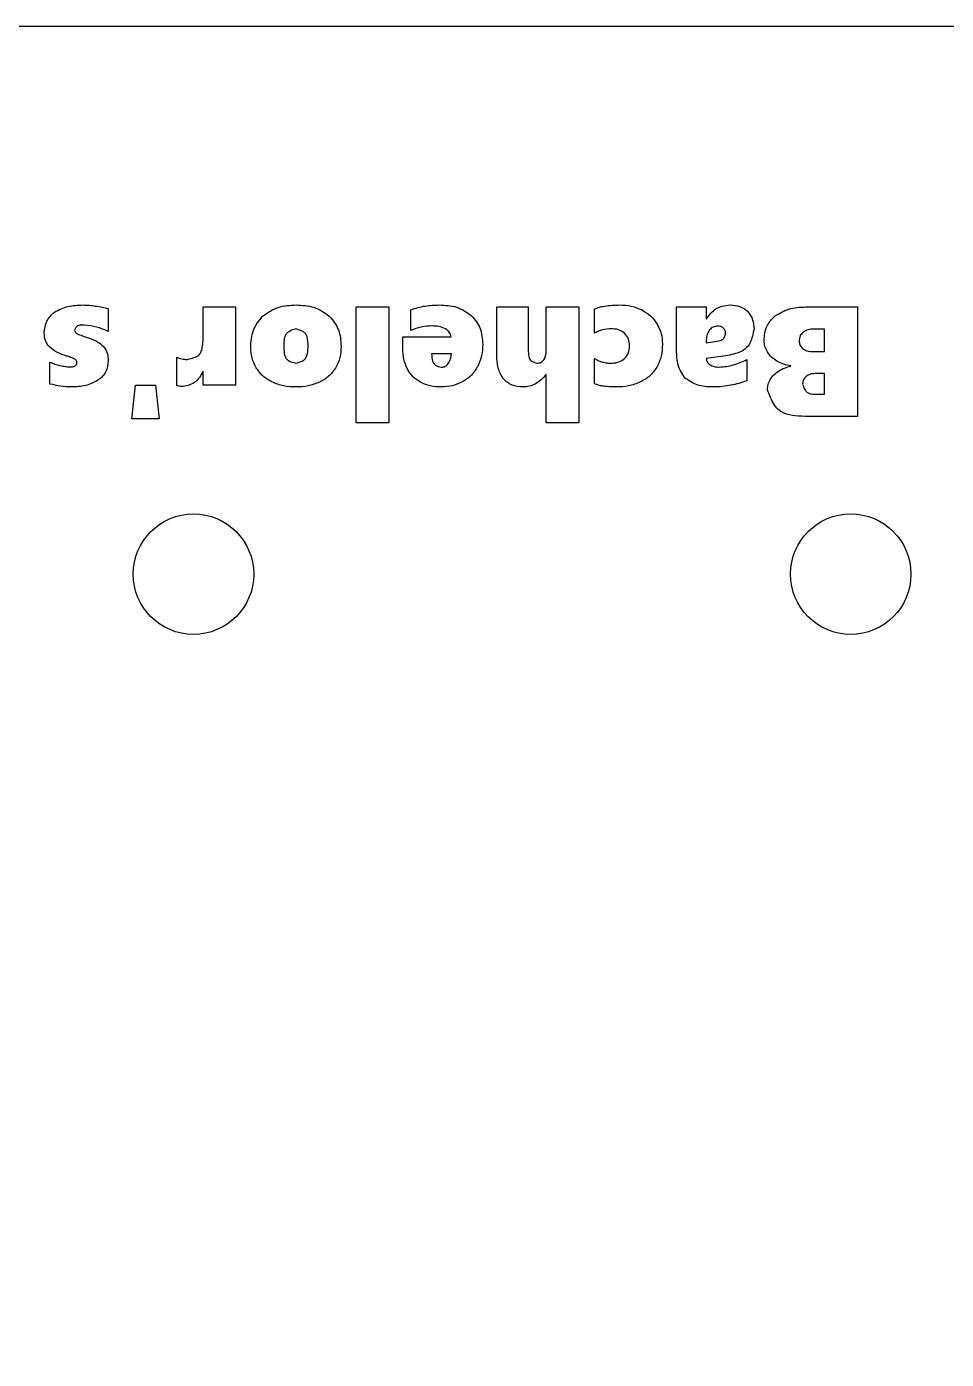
# Model space of a CAD drawing. Header units: millimetres. Extents: x -150 to 150, y -150 to 150.
# Drawn here: x 22.4 to 64.4, y 89.1 to 150 of the extents above; entities that cross this region are included whole.
import ezdxf

# ---------------------------------------------------------------- set-up
doc = ezdxf.new("R2010")
doc.units = ezdxf.units.MM
doc.layers.get('0').update_dxf_attribs({"linetype": 'CONTINUOUS'})

msp = doc.modelspace()

# ---------------------------------------------------------------- linework, layer by layer
for p, q in [((26.111, 137.123), (26.111, 136.081)), ((30.439, 135.655), (30.439, 137.203)), ((30.439, 137.203), (31.925, 137.203)), ((31.925, 137.203), (31.925, 133.633)), ((39.917, 136.133), (39.917, 137.074)), ((43.845, 137.203), (45.282, 137.203)), ((43.845, 135.01), (43.845, 137.203)), ((45.282, 137.203), (45.282, 135.167)), ((46.098, 135.174), (46.098, 137.203)), ((46.098, 137.203), (47.583, 137.203)), ((47.583, 137.203), (47.583, 131.917)), ((48.308, 136.004), (48.308, 137.102)), ((52.051, 137.203), (53.408, 137.203)), ((52.051, 135.233), (52.051, 137.203)), ((53.408, 137.203), (53.408, 136.659)), ((58.037, 137.203), (60.317, 137.203)), ((60.317, 137.203), (60.317, 132.203)), ((53.408, 136.659), (53.422, 136.659)), ((39.558, 135.84), (41.765, 135.84)), ((39.558, 135.282), (39.558, 135.84)), ((58.811, 136.189), (58.309, 136.189)), ((58.811, 135.167), (58.811, 136.189)), ((53.408, 135.704), (53.408, 135.568)), ((53.408, 135.568), (53.91, 135.638)), ((58.218, 135.167), (58.811, 135.167)), ((23.44, 133.682), (23.44, 134.682)), ((29.24, 133.612), (29.24, 134.906)), ((41.772, 135.062), (40.872, 135.062)), ((48.308, 133.696), (48.308, 134.853)), ((54.293, 134.968), (53.408, 134.853)), ((55.252, 134.797), (55.252, 133.832)), ((57.273, 134.498), (57.273, 134.512)), ((30.439, 134.261), (30.426, 134.261)), ((30.439, 133.633), (30.439, 134.261)), ((46.098, 134.118), (46.084, 134.118)), ((46.098, 131.917), (46.098, 134.118)), ((58.811, 134.156), (58.375, 134.156)), ((58.811, 133.211), (58.811, 134.156)), ((31.925, 133.633), (30.439, 133.633)), ((58.532, 133.211), (58.811, 133.211)), ((60.317, 132.203), (58.194, 132.203)), ((47.583, 131.917), (46.098, 131.917))]:
    msp.add_line(p, q)
msp.add_lwpolyline([(91.525, -150, 0.198912), (119.81, -138.284), (138.284, -119.81, 0.198912), (150, -91.525), (150, 91.525, 0.198912), (138.284, 119.81), (119.81, 138.284, 0.198912), (91.525, 150), (-91.525, 150, 0.198912), (-119.81, 138.284), (-138.284, 119.81, 0.198912), (-150, 91.525), (-150, -91.525, 0.198912), (-138.284, -119.81), (-119.81, -138.284, 0.198912), (-91.525, -150)], format="xyb", close=True)
for points in [[(37.428, 137.203), (38.914, 137.203), (38.914, 131.917), (37.428, 131.917)], [(27.187, 132.085), (27.358, 133.626), (28.272, 133.626), (28.429, 132.085)]]:
    msp.add_lwpolyline(points, close=True)
for centre in [(30, 125), (60, 125)]:
    msp.add_circle(centre, 2.75)
for points, knots in [([(23.189, 136.018), (23.207, 136.204), (23.224, 136.39), (23.335, 136.619), (23.385, 136.69), (23.518, 136.835), (23.585, 136.896), (23.651, 136.958)], [0, 0, 0, 0, 0.0561194, 0.0561194, 0.0817975, 0.0817975, 0.1023748, 0.1023748, 0.1023748, 0.1023748]), ([(23.651, 136.958), (23.876, 137.078), (24.049, 137.171), (24.483, 137.277), (24.711, 137.284), (24.939, 137.291)], [0, 0, 0, 0, 0.0765034, 0.0765034, 0.151779, 0.151779, 0.151779, 0.151779]), ([(24.939, 137.291), (25.051, 137.287), (25.137, 137.285), (25.336, 137.268), (25.435, 137.255), (25.534, 137.242)], [0, 0, 0, 0, 0.033463, 0.033463, 0.06639799, 0.06639799, 0.06639799, 0.06639799]), ([(25.534, 137.242), (25.631, 137.228), (25.729, 137.213), (25.923, 137.174), (26.004, 137.152), (26.111, 137.123)], [0, 0, 0, 0, 0.02951246, 0.02951246, 0.05956237, 0.05956237, 0.05956237, 0.05956237]), ([(33.156, 136.774), (33.407, 136.953), (33.609, 137.097), (34.122, 137.264), (34.402, 137.277), (34.682, 137.291)], [0, 0, 0, 0, 0.0923228, 0.0923228, 0.1837837, 0.1837837, 0.1837837, 0.1837837]), ([(34.682, 137.291), (34.959, 137.278), (35.236, 137.265), (35.746, 137.102), (35.947, 136.962), (36.197, 136.787)], [0, 0, 0, 0, 0.0832759, 0.0832759, 0.1673739, 0.1673739, 0.1673739, 0.1673739]), ([(39.917, 137.074), (40.151, 137.149), (40.341, 137.209), (40.781, 137.279), (41.004, 137.285), (41.228, 137.291)], [0, 0, 0, 0, 0.0738128, 0.0738128, 0.1469702, 0.1469702, 0.1469702, 0.1469702]), ([(41.228, 137.291), (41.494, 137.278), (41.759, 137.266), (42.249, 137.113), (42.441, 136.979), (42.682, 136.813)], [0, 0, 0, 0, 0.0797742, 0.0797742, 0.1603731, 0.1603731, 0.1603731, 0.1603731]), ([(48.308, 137.102), (48.39, 137.14), (48.448, 137.166), (48.602, 137.211), (48.679, 137.225), (48.757, 137.238)], [0, 0, 0, 0, 0.02704859, 0.02704859, 0.05312793, 0.05312793, 0.05312793, 0.05312793]), ([(48.757, 137.238), (48.886, 137.256), (48.991, 137.271), (49.228, 137.288), (49.347, 137.289), (49.465, 137.291)], [0, 0, 0, 0, 0.03884603, 0.03884603, 0.07741755, 0.07741755, 0.07741755, 0.07741755]), ([(49.465, 137.291), (49.64, 137.283), (49.815, 137.275), (50.153, 137.2), (50.305, 137.135), (50.475, 137.062)], [0, 0, 0, 0, 0.0526032, 0.0526032, 0.1053069, 0.1053069, 0.1053069, 0.1053069]), ([(50.475, 137.062), (50.612, 136.98), (50.75, 136.898), (50.98, 136.685), (51.07, 136.557), (51.163, 136.422)], [0, 0, 0, 0, 0.04809086, 0.04809086, 0.0961944, 0.0961944, 0.0961944, 0.0961944]), ([(53.422, 136.659), (53.551, 136.836), (53.68, 137.012), (53.913, 137.159), (53.996, 137.199), (54.245, 137.26), (54.377, 137.276), (54.509, 137.291)], [0, 0, 0, 0, 0.0655739, 0.0655739, 0.0902206, 0.0902206, 0.1142649, 0.1142649, 0.1142649, 0.1142649]), ([(54.509, 137.291), (54.657, 137.282), (54.805, 137.273), (55.071, 137.175), (55.176, 137.091), (55.301, 136.991)], [0, 0, 0, 0, 0.0444879, 0.0444879, 0.08922734, 0.08922734, 0.08922734, 0.08922734]), ([(55.301, 136.991), (55.396, 136.862), (55.477, 136.754), (55.569, 136.485), (55.578, 136.337), (55.587, 136.189)], [0, 0, 0, 0, 0.04798896, 0.04798896, 0.09573207, 0.09573207, 0.09573207, 0.09573207]), ([(56.562, 136.804), (56.818, 136.95), (57.013, 137.061), (57.511, 137.188), (57.774, 137.196), (58.037, 137.203)], [0, 0, 0, 0, 0.0882805, 0.0882805, 0.1750363, 0.1750363, 0.1750363, 0.1750363]), ([(25.009, 136.374), (24.919, 136.377), (24.829, 136.38), (24.722, 136.345), (24.699, 136.331), (24.661, 136.299), (24.645, 136.279), (24.61, 136.224), (24.591, 136.185), (24.573, 136.147)], [0, 0, 0, 0, 0.02705929, 0.02705929, 0.03964919, 0.03964919, 0.05352131, 0.05352131, 0.07510917, 0.07510917, 0.07510917, 0.07510917]), ([(26.111, 136.081), (25.934, 136.156), (25.757, 136.232), (25.386, 136.335), (25.226, 136.351), (25.009, 136.374)], [0, 0, 0, 0, 0.057709, 0.057709, 0.1168272, 0.1168272, 0.1168272, 0.1168272]), ([(32.611, 135.355), (32.627, 135.621), (32.644, 135.887), (32.822, 136.364), (32.975, 136.552), (33.156, 136.774)], [0, 0, 0, 0, 0.0799583, 0.0799583, 0.1603086, 0.1603086, 0.1603086, 0.1603086]), ([(36.197, 136.787), (36.376, 136.57), (36.529, 136.386), (36.705, 135.92), (36.722, 135.658), (36.739, 135.397)], [0, 0, 0, 0, 0.0844611, 0.0844611, 0.1685284, 0.1685284, 0.1685284, 0.1685284]), ([(40.9, 136.332), (40.731, 136.324), (40.562, 136.316), (40.234, 136.25), (40.078, 136.192), (39.917, 136.133)], [0, 0, 0, 0, 0.050751, 0.050751, 0.1015076, 0.1015076, 0.1015076, 0.1015076]), ([(41.5, 136.201), (41.393, 136.248), (41.311, 136.284), (41.109, 136.326), (41.005, 136.329), (40.9, 136.332)], [0, 0, 0, 0, 0.03489102, 0.03489102, 0.06928731, 0.06928731, 0.06928731, 0.06928731]), ([(42.682, 136.813), (42.853, 136.609), (42.999, 136.435), (43.169, 135.994), (43.185, 135.746), (43.201, 135.498)], [0, 0, 0, 0, 0.0798877, 0.0798877, 0.1594369, 0.1594369, 0.1594369, 0.1594369]), ([(51.163, 136.422), (51.238, 136.272), (51.308, 136.131), (51.389, 135.823), (51.398, 135.661), (51.407, 135.498)], [0, 0, 0, 0, 0.0503918, 0.0503918, 0.1007515, 0.1007515, 0.1007515, 0.1007515]), ([(53.931, 136.325), (53.857, 136.318), (53.784, 136.311), (53.658, 136.253), (53.606, 136.203), (53.552, 136.15)], [0, 0, 0, 0, 0.02208803, 0.02208803, 0.04417947, 0.04417947, 0.04417947, 0.04417947]), ([(54.194, 136.231), (54.151, 136.263), (54.117, 136.289), (54.028, 136.32), (53.979, 136.322), (53.931, 136.325)], [0, 0, 0, 0, 0.01608231, 0.01608231, 0.0320189, 0.0320189, 0.0320189, 0.0320189]), ([(56.046, 135.669), (56.064, 135.89), (56.081, 136.111), (56.251, 136.491), (56.397, 136.638), (56.562, 136.804)], [0, 0, 0, 0, 0.0664897, 0.0664897, 0.1331324, 0.1331324, 0.1331324, 0.1331324]), ([(23.426, 135.373), (23.35, 135.474), (23.283, 135.563), (23.205, 135.779), (23.197, 135.899), (23.189, 136.018)], [0, 0, 0, 0, 0.03800019, 0.03800019, 0.0759054, 0.0759054, 0.0759054, 0.0759054]), ([(24.573, 136.147), (24.579, 136.116), (24.584, 136.086), (24.606, 136.048), (24.616, 136.037), (24.641, 136.015), (24.658, 136.003), (24.674, 135.992)], [0, 0, 0, 0, 0.00935307, 0.00935307, 0.01410794, 0.01410794, 0.02039594, 0.02039594, 0.02039594, 0.02039594]), ([(24.674, 135.992), (24.77, 135.947), (24.837, 135.917), (25.024, 135.846), (25.114, 135.817), (25.204, 135.788)], [0, 0, 0, 0, 0.03174474, 0.03174474, 0.06036037, 0.06036037, 0.06036037, 0.06036037]), ([(25.204, 135.788), (25.333, 135.744), (25.461, 135.7), (25.695, 135.569), (25.781, 135.492), (25.895, 135.39)], [0, 0, 0, 0, 0.0407007, 0.0407007, 0.08217975, 0.08217975, 0.08217975, 0.08217975]), ([(34.668, 136.203), (34.564, 136.168), (34.461, 136.134), (34.307, 136.047), (34.267, 136.009), (34.21, 135.938), (34.188, 135.895), (34.146, 135.779), (34.133, 135.7), (34.119, 135.535), (34.118, 135.449), (34.117, 135.362)], [0, 0, 0, 0, 0.0327478, 0.0327478, 0.0588385, 0.0588385, 0.0884913, 0.0884913, 0.1339799, 0.1339799, 0.179086, 0.179086, 0.179086, 0.179086]), ([(35.233, 135.397), (35.228, 135.551), (35.223, 135.706), (35.167, 135.886), (35.143, 135.938), (35.087, 136.009), (35.055, 136.041), (34.908, 136.131), (34.788, 136.167), (34.668, 136.203)], [0, 0, 0, 0, 0.04629442, 0.04629442, 0.06597888, 0.06597888, 0.07803054, 0.07803054, 0.09906797, 0.09906797, 0.09906797, 0.09906797]), ([(41.765, 135.84), (41.741, 135.92), (41.72, 135.991), (41.63, 136.111), (41.565, 136.156), (41.5, 136.201)], [0, 0, 0, 0, 0.02504564, 0.02504564, 0.05003972, 0.05003972, 0.05003972, 0.05003972]), ([(49.071, 136.203), (48.937, 136.195), (48.803, 136.187), (48.549, 136.121), (48.43, 136.063), (48.308, 136.004)], [0, 0, 0, 0, 0.04022763, 0.04022763, 0.08046131, 0.08046131, 0.08046131, 0.08046131]), ([(49.68, 135.999), (49.58, 136.069), (49.498, 136.126), (49.294, 136.192), (49.182, 136.197), (49.071, 136.203)], [0, 0, 0, 0, 0.03661714, 0.03661714, 0.07292817, 0.07292817, 0.07292817, 0.07292817]), ([(49.901, 135.425), (49.894, 135.533), (49.888, 135.641), (49.816, 135.833), (49.754, 135.909), (49.68, 135.999)], [0, 0, 0, 0, 0.03239016, 0.03239016, 0.0649761, 0.0649761, 0.0649761, 0.0649761]), ([(53.552, 136.15), (53.504, 136.077), (53.464, 136.015), (53.417, 135.866), (53.412, 135.785), (53.408, 135.704)], [0, 0, 0, 0, 0.02615315, 0.02615315, 0.05218878, 0.05218878, 0.05218878, 0.05218878]), ([(53.91, 135.638), (53.989, 135.656), (54.069, 135.674), (54.168, 135.731), (54.19, 135.753), (54.223, 135.796), (54.236, 135.824), (54.264, 135.896), (54.275, 135.943), (54.286, 135.99)], [0, 0, 0, 0, 0.02452406, 0.02452406, 0.03920358, 0.03920358, 0.05860291, 0.05860291, 0.0872508, 0.0872508, 0.0872508, 0.0872508]), ([(54.286, 135.99), (54.283, 136.035), (54.28, 136.08), (54.249, 136.16), (54.223, 136.193), (54.194, 136.231)], [0, 0, 0, 0, 0.01348624, 0.01348624, 0.02699426, 0.02699426, 0.02699426, 0.02699426]), ([(55.587, 136.189), (55.54, 135.973), (55.493, 135.758), (55.346, 135.447), (55.279, 135.368), (55.147, 135.248), (55.062, 135.197), (54.774, 135.067), (54.534, 135.018), (54.293, 134.968)], [0, 0, 0, 0, 0.066184, 0.066184, 0.1151383, 0.1151383, 0.1745976, 0.1745976, 0.3075065, 0.3075065, 0.3075065, 0.3075065]), ([(57.824, 136.047), (57.769, 135.992), (57.718, 135.941), (57.66, 135.812), (57.653, 135.737), (57.646, 135.662)], [0, 0, 0, 0, 0.02339759, 0.02339759, 0.04677537, 0.04677537, 0.04677537, 0.04677537]), ([(58.309, 136.189), (58.222, 136.185), (58.135, 136.182), (57.972, 136.136), (57.907, 136.097), (57.824, 136.047)], [0, 0, 0, 0, 0.02610114, 0.02610114, 0.05249832, 0.05249832, 0.05249832, 0.05249832]), ([(24.211, 134.961), (24.067, 135.006), (23.923, 135.051), (23.656, 135.186), (23.559, 135.265), (23.426, 135.373)], [0, 0, 0, 0, 0.04517797, 0.04517797, 0.09155507, 0.09155507, 0.09155507, 0.09155507]), ([(25.895, 135.39), (25.967, 135.285), (26.027, 135.197), (26.098, 134.981), (26.104, 134.863), (26.111, 134.745)], [0, 0, 0, 0, 0.03811517, 0.03811517, 0.07604326, 0.07604326, 0.07604326, 0.07604326]), ([(29.704, 134.804), (29.835, 134.831), (29.966, 134.857), (30.14, 134.929), (30.196, 134.961), (30.269, 135.029), (30.302, 135.067), (30.365, 135.193), (30.386, 135.267), (30.42, 135.443), (30.43, 135.549), (30.439, 135.655)], [0, 0, 0, 0, 0.0401773, 0.0401773, 0.06312, 0.06312, 0.0765796, 0.0765796, 0.0906943, 0.0906943, 0.1083617, 0.1083617, 0.1083617, 0.1083617]), ([(32.86, 134.428), (32.784, 134.578), (32.712, 134.719), (32.63, 135.029), (32.62, 135.192), (32.611, 135.355)], [0, 0, 0, 0, 0.0504099, 0.0504099, 0.1007974, 0.1007974, 0.1007974, 0.1007974]), ([(34.117, 135.362), (34.125, 135.225), (34.132, 135.089), (34.184, 134.926), (34.206, 134.877), (34.259, 134.811), (34.289, 134.781), (34.431, 134.696), (34.553, 134.665), (34.675, 134.634)], [0, 0, 0, 0, 0.04112715, 0.04112715, 0.05934688, 0.05934688, 0.07056771, 0.07056771, 0.09178615, 0.09178615, 0.09178615, 0.09178615]), ([(34.675, 134.634), (34.777, 134.662), (34.879, 134.69), (35.023, 134.762), (35.065, 134.794), (35.125, 134.86), (35.147, 134.897), (35.189, 134.995), (35.204, 135.062), (35.225, 135.216), (35.229, 135.307), (35.233, 135.397)], [0, 0, 0, 0, 0.0317027, 0.0317027, 0.0539903, 0.0539903, 0.075077, 0.075077, 0.1062102, 0.1062102, 0.1434555, 0.1434555, 0.1434555, 0.1434555]), ([(36.739, 135.397), (36.731, 135.224), (36.722, 135.05), (36.639, 134.721), (36.567, 134.576), (36.484, 134.41)], [0, 0, 0, 0, 0.0520844, 0.0520844, 0.1043178, 0.1043178, 0.1043178, 0.1043178]), ([(39.762, 134.369), (39.695, 134.525), (39.638, 134.66), (39.571, 134.965), (39.564, 135.124), (39.558, 135.282)], [0, 0, 0, 0, 0.0509603, 0.0509603, 0.1017347, 0.1017347, 0.1017347, 0.1017347]), ([(43.201, 135.498), (43.194, 135.322), (43.186, 135.146), (43.111, 134.807), (43.047, 134.656), (42.973, 134.484)], [0, 0, 0, 0, 0.052882, 0.052882, 0.1059139, 0.1059139, 0.1059139, 0.1059139]), ([(45.282, 135.167), (45.288, 135.067), (45.293, 134.967), (45.331, 134.847), (45.347, 134.812), (45.386, 134.763), (45.407, 134.742), (45.511, 134.679), (45.601, 134.656), (45.69, 134.634)], [0, 0, 0, 0, 0.03011379, 0.03011379, 0.0434474, 0.0434474, 0.05165883, 0.05165883, 0.06717261, 0.06717261, 0.06717261, 0.06717261]), ([(45.993, 134.785), (46.029, 134.852), (46.058, 134.906), (46.092, 135.036), (46.095, 135.105), (46.098, 135.174)], [0, 0, 0, 0, 0.0226219, 0.0226219, 0.04506551, 0.04506551, 0.04506551, 0.04506551]), ([(49.676, 134.841), (49.752, 134.933), (49.815, 135.01), (49.888, 135.206), (49.894, 135.315), (49.901, 135.425)], [0, 0, 0, 0, 0.03573054, 0.03573054, 0.07124166, 0.07124166, 0.07124166, 0.07124166]), ([(51.407, 135.498), (51.399, 135.314), (51.391, 135.13), (51.306, 134.778), (51.233, 134.626), (51.147, 134.447)], [0, 0, 0, 0, 0.0552987, 0.0552987, 0.1108416, 0.1108416, 0.1108416, 0.1108416]), ([(52.461, 133.935), (52.305, 134.154), (52.191, 134.315), (52.062, 134.757), (52.057, 134.995), (52.051, 135.233)], [0, 0, 0, 0, 0.0806631, 0.0806631, 0.1591667, 0.1591667, 0.1591667, 0.1591667]), ([(56.199, 135.144), (56.156, 135.227), (56.112, 135.309), (56.06, 135.484), (56.053, 135.573), (56.046, 135.669)], [0, 0, 0, 0, 0.02793807, 0.02793807, 0.05590229, 0.05590229, 0.05590229, 0.05590229]), ([(56.635, 134.723), (56.55, 134.78), (56.464, 134.837), (56.318, 134.977), (56.262, 135.056), (56.199, 135.144)], [0, 0, 0, 0, 0.0308562, 0.0308562, 0.06175823, 0.06175823, 0.06175823, 0.06175823]), ([(57.646, 135.662), (57.653, 135.594), (57.659, 135.526), (57.711, 135.407), (57.756, 135.358), (57.803, 135.307)], [0, 0, 0, 0, 0.02051428, 0.02051428, 0.0410314, 0.0410314, 0.0410314, 0.0410314]), ([(57.803, 135.307), (57.871, 135.26), (57.928, 135.221), (58.067, 135.175), (58.143, 135.171), (58.218, 135.167)], [0, 0, 0, 0, 0.02465756, 0.02465756, 0.04917348, 0.04917348, 0.04917348, 0.04917348]), ([(23.44, 134.682), (23.523, 134.65), (23.597, 134.62), (23.758, 134.568), (23.839, 134.547), (23.921, 134.526)], [0, 0, 0, 0, 0.02665255, 0.02665255, 0.05326095, 0.05326095, 0.05326095, 0.05326095]), ([(23.921, 134.526), (23.994, 134.509), (24.066, 134.492), (24.214, 134.471), (24.277, 134.467), (24.361, 134.463)], [0, 0, 0, 0, 0.02227676, 0.02227676, 0.04494546, 0.04494546, 0.04494546, 0.04494546]), ([(24.587, 134.811), (24.519, 134.847), (24.471, 134.872), (24.341, 134.922), (24.276, 134.942), (24.211, 134.961)], [0, 0, 0, 0, 0.02319583, 0.02319583, 0.04486554, 0.04486554, 0.04486554, 0.04486554]), ([(24.361, 134.463), (24.401, 134.464), (24.442, 134.465), (24.52, 134.48), (24.552, 134.494), (24.594, 134.512)], [0, 0, 0, 0, 0.01215995, 0.01215995, 0.024519, 0.024519, 0.024519, 0.024519]), ([(24.681, 134.648), (24.677, 134.683), (24.672, 134.715), (24.648, 134.756), (24.637, 134.768), (24.614, 134.79), (24.6, 134.801), (24.587, 134.811)], [0, 0, 0, 0, 0.01074193, 0.01074193, 0.01623887, 0.01623887, 0.02183715, 0.02183715, 0.02183715, 0.02183715]), ([(24.594, 134.512), (24.619, 134.528), (24.643, 134.545), (24.663, 134.575), (24.668, 134.586), (24.677, 134.616), (24.679, 134.632), (24.681, 134.648)], [0, 0, 0, 0, 0.00883539, 0.00883539, 0.01206474, 0.01206474, 0.01500067, 0.01500067, 0.01500067, 0.01500067]), ([(26.111, 134.745), (26.093, 134.571), (26.075, 134.397), (25.965, 134.177), (25.914, 134.11), (25.796, 133.983), (25.733, 133.926), (25.67, 133.868)], [0, 0, 0, 0, 0.0525253, 0.0525253, 0.0788399, 0.0788399, 0.1028074, 0.1028074, 0.1028074, 0.1028074]), ([(29.24, 134.906), (29.282, 134.889), (29.313, 134.877), (29.389, 134.853), (29.428, 134.845), (29.467, 134.836)], [0, 0, 0, 0, 0.01343518, 0.01343518, 0.02658821, 0.02658821, 0.02658821, 0.02658821]), ([(29.467, 134.836), (29.506, 134.828), (29.545, 134.819), (29.625, 134.808), (29.659, 134.807), (29.704, 134.804)], [0, 0, 0, 0, 0.0119975, 0.0119975, 0.02423098, 0.02423098, 0.02423098, 0.02423098]), ([(40.872, 135.062), (40.877, 134.945), (40.881, 134.827), (40.924, 134.689), (40.942, 134.649), (40.986, 134.594), (41.011, 134.57), (41.125, 134.5), (41.22, 134.473), (41.315, 134.445)], [0, 0, 0, 0, 0.03529578, 0.03529578, 0.05046129, 0.05046129, 0.05976329, 0.05976329, 0.07636713, 0.07636713, 0.07636713, 0.07636713]), ([(41.315, 134.445), (41.381, 134.454), (41.439, 134.462), (41.543, 134.519), (41.584, 134.567), (41.625, 134.614)], [0, 0, 0, 0, 0.0200445, 0.0200445, 0.04003413, 0.04003413, 0.04003413, 0.04003413]), ([(41.625, 134.614), (41.67, 134.691), (41.706, 134.752), (41.754, 134.903), (41.763, 134.983), (41.772, 135.062)], [0, 0, 0, 0, 0.02656137, 0.02656137, 0.05286698, 0.05286698, 0.05286698, 0.05286698]), ([(44.149, 133.917), (44.037, 134.106), (43.953, 134.249), (43.856, 134.619), (43.851, 134.815), (43.845, 135.01)], [0, 0, 0, 0, 0.0658967, 0.0658967, 0.1305148, 0.1305148, 0.1305148, 0.1305148]), ([(45.69, 134.634), (45.751, 134.639), (45.811, 134.645), (45.884, 134.681), (45.906, 134.696), (45.953, 134.741), (45.973, 134.763), (45.993, 134.785)], [0, 0, 0, 0, 0.01824033, 0.01824033, 0.02619935, 0.02619935, 0.03269623, 0.03269623, 0.03269623, 0.03269623]), ([(48.308, 134.853), (48.364, 134.816), (48.406, 134.788), (48.515, 134.738), (48.572, 134.719), (48.628, 134.7)], [0, 0, 0, 0, 0.02020782, 0.02020782, 0.04002051, 0.04002051, 0.04002051, 0.04002051]), ([(48.628, 134.7), (48.692, 134.682), (48.755, 134.663), (48.884, 134.641), (48.944, 134.637), (49.015, 134.634)], [0, 0, 0, 0, 0.01976659, 0.01976659, 0.03963471, 0.03963471, 0.03963471, 0.03963471]), ([(49.015, 134.634), (49.136, 134.638), (49.256, 134.642), (49.479, 134.708), (49.565, 134.766), (49.676, 134.841)], [0, 0, 0, 0, 0.03609437, 0.03609437, 0.07275717, 0.07275717, 0.07275717, 0.07275717]), ([(53.408, 134.853), (53.415, 134.793), (53.423, 134.738), (53.463, 134.665), (53.482, 134.643), (53.522, 134.604), (53.543, 134.586), (53.565, 134.567)], [0, 0, 0, 0, 0.0183452, 0.0183452, 0.02803331, 0.02803331, 0.03727352, 0.03727352, 0.03727352, 0.03727352]), ([(53.565, 134.567), (53.637, 134.528), (53.695, 134.497), (53.837, 134.461), (53.912, 134.458), (53.986, 134.456)], [0, 0, 0, 0, 0.02487733, 0.02487733, 0.0494513, 0.0494513, 0.0494513, 0.0494513]), ([(53.986, 134.456), (54.227, 134.476), (54.427, 134.492), (54.85, 134.609), (55.051, 134.703), (55.252, 134.797)], [0, 0, 0, 0, 0.0723188, 0.0723188, 0.1442107, 0.1442107, 0.1442107, 0.1442107]), ([(57.273, 134.512), (57.161, 134.53), (57.049, 134.548), (56.836, 134.618), (56.74, 134.668), (56.635, 134.723)], [0, 0, 0, 0, 0.03403864, 0.03403864, 0.06810816, 0.06810816, 0.06810816, 0.06810816]), ([(56.71, 134.274), (56.8, 134.326), (56.887, 134.376), (57.075, 134.45), (57.174, 134.474), (57.273, 134.498)], [0, 0, 0, 0, 0.03100368, 0.03100368, 0.06200443, 0.06200443, 0.06200443, 0.06200443]), ([(30.426, 134.261), (30.38, 134.161), (30.334, 134.061), (30.205, 133.888), (30.128, 133.823), (30.039, 133.746)], [0, 0, 0, 0, 0.03298365, 0.03298365, 0.06609457, 0.06609457, 0.06609457, 0.06609457]), ([(33.575, 133.779), (33.432, 133.862), (33.29, 133.944), (33.051, 134.16), (32.959, 134.289), (32.86, 134.428)], [0, 0, 0, 0, 0.04939815, 0.04939815, 0.09883216, 0.09883216, 0.09883216, 0.09883216]), ([(36.484, 134.41), (36.385, 134.272), (36.291, 134.142), (36.049, 133.929), (35.904, 133.849), (35.759, 133.769)], [0, 0, 0, 0, 0.0511064, 0.0511064, 0.1021861, 0.1021861, 0.1021861, 0.1021861]), ([(40.36, 133.762), (40.237, 133.84), (40.115, 133.919), (39.915, 134.121), (39.839, 134.244), (39.762, 134.369)], [0, 0, 0, 0, 0.04367917, 0.04367917, 0.08736076, 0.08736076, 0.08736076, 0.08736076]), ([(42.973, 134.484), (42.885, 134.341), (42.8, 134.203), (42.574, 133.974), (42.435, 133.885), (42.297, 133.795)], [0, 0, 0, 0, 0.0503446, 0.0503446, 0.1006806, 0.1006806, 0.1006806, 0.1006806]), ([(45.031, 133.546), (44.862, 133.557), (44.693, 133.568), (44.396, 133.689), (44.283, 133.793), (44.149, 133.917)], [0, 0, 0, 0, 0.0508493, 0.0508493, 0.1019696, 0.1019696, 0.1019696, 0.1019696]), ([(46.084, 134.118), (46.019, 134.033), (45.954, 133.949), (45.799, 133.807), (45.712, 133.753), (45.618, 133.694)], [0, 0, 0, 0, 0.03197074, 0.03197074, 0.06396521, 0.06396521, 0.06396521, 0.06396521]), ([(51.147, 134.447), (51.047, 134.304), (50.951, 134.168), (50.704, 133.945), (50.555, 133.861), (50.407, 133.778)], [0, 0, 0, 0, 0.0524181, 0.0524181, 0.1048191, 0.1048191, 0.1048191, 0.1048191]), ([(53.781, 133.546), (53.542, 133.551), (53.302, 133.556), (52.854, 133.678), (52.687, 133.787), (52.461, 133.935)], [0, 0, 0, 0, 0.0717522, 0.0717522, 0.1454262, 0.1454262, 0.1454262, 0.1454262]), ([(56.203, 133.413), (56.208, 133.497), (56.213, 133.581), (56.255, 133.741), (56.291, 133.816), (56.328, 133.893)], [0, 0, 0, 0, 0.02527585, 0.02527585, 0.05055693, 0.05055693, 0.05055693, 0.05055693]), ([(56.328, 133.893), (56.384, 133.974), (56.432, 134.043), (56.56, 134.17), (56.635, 134.222), (56.71, 134.274)], [0, 0, 0, 0, 0.02955093, 0.02955093, 0.05897066, 0.05897066, 0.05897066, 0.05897066]), ([(57.964, 134.022), (57.916, 133.973), (57.87, 133.925), (57.816, 133.809), (57.81, 133.742), (57.803, 133.675)], [0, 0, 0, 0, 0.02043702, 0.02043702, 0.04087309, 0.04087309, 0.04087309, 0.04087309]), ([(58.375, 134.156), (58.301, 134.152), (58.226, 134.148), (58.088, 134.104), (58.031, 134.066), (57.964, 134.022)], [0, 0, 0, 0, 0.02244199, 0.02244199, 0.04498539, 0.04498539, 0.04498539, 0.04498539]), ([(24.43, 133.546), (24.253, 133.553), (24.096, 133.559), (23.766, 133.605), (23.603, 133.643), (23.44, 133.682)], [0, 0, 0, 0, 0.0532731, 0.0532731, 0.1064125, 0.1064125, 0.1064125, 0.1064125]), ([(25.67, 133.868), (25.454, 133.751), (25.288, 133.661), (24.87, 133.559), (24.65, 133.552), (24.43, 133.546)], [0, 0, 0, 0, 0.0737508, 0.0737508, 0.1462751, 0.1462751, 0.1462751, 0.1462751]), ([(29.453, 133.57), (29.416, 133.571), (29.38, 133.573), (29.308, 133.586), (29.277, 133.598), (29.24, 133.612)], [0, 0, 0, 0, 0.0109871, 0.0109871, 0.02202761, 0.02202761, 0.02202761, 0.02202761]), ([(30.039, 133.746), (29.944, 133.691), (29.857, 133.641), (29.662, 133.583), (29.557, 133.577), (29.453, 133.57)], [0, 0, 0, 0, 0.03272644, 0.03272644, 0.06541842, 0.06541842, 0.06541842, 0.06541842]), ([(34.675, 133.546), (34.485, 133.553), (34.294, 133.56), (33.926, 133.636), (33.765, 133.702), (33.575, 133.779)], [0, 0, 0, 0, 0.0571257, 0.0571257, 0.1145239, 0.1145239, 0.1145239, 0.1145239]), ([(35.759, 133.769), (35.573, 133.696), (35.411, 133.633), (35.049, 133.56), (34.862, 133.553), (34.675, 133.546)], [0, 0, 0, 0, 0.0599639, 0.0599639, 0.1197297, 0.1197297, 0.1197297, 0.1197297]), ([(41.308, 133.546), (41.143, 133.552), (40.978, 133.559), (40.661, 133.629), (40.523, 133.69), (40.36, 133.762)], [0, 0, 0, 0, 0.04954222, 0.04954222, 0.09935264, 0.09935264, 0.09935264, 0.09935264]), ([(42.297, 133.795), (42.136, 133.719), (41.984, 133.648), (41.654, 133.565), (41.481, 133.555), (41.308, 133.546)], [0, 0, 0, 0, 0.0532573, 0.0532573, 0.1064948, 0.1064948, 0.1064948, 0.1064948]), ([(45.618, 133.694), (45.525, 133.65), (45.432, 133.607), (45.236, 133.558), (45.134, 133.552), (45.031, 133.546)], [0, 0, 0, 0, 0.03096795, 0.03096795, 0.06193562, 0.06193562, 0.06193562, 0.06193562]), ([(48.665, 133.591), (48.603, 133.601), (48.541, 133.61), (48.416, 133.644), (48.372, 133.665), (48.308, 133.696)], [0, 0, 0, 0, 0.01884922, 0.01884922, 0.03923132, 0.03923132, 0.03923132, 0.03923132]), ([(49.291, 133.546), (49.186, 133.547), (49.081, 133.548), (48.872, 133.563), (48.777, 133.576), (48.665, 133.591)], [0, 0, 0, 0, 0.03143468, 0.03143468, 0.06303545, 0.06303545, 0.06303545, 0.06303545]), ([(50.407, 133.778), (50.215, 133.702), (50.049, 133.636), (49.676, 133.561), (49.483, 133.553), (49.291, 133.546)], [0, 0, 0, 0, 0.06191, 0.06191, 0.1235944, 0.1235944, 0.1235944, 0.1235944]), ([(54.527, 133.626), (54.403, 133.605), (54.28, 133.583), (54.03, 133.555), (53.92, 133.551), (53.781, 133.546)], [0, 0, 0, 0, 0.03761144, 0.03761144, 0.0757254, 0.0757254, 0.0757254, 0.0757254]), ([(55.252, 133.832), (55.121, 133.782), (55.018, 133.743), (54.774, 133.675), (54.651, 133.65), (54.527, 133.626)], [0, 0, 0, 0, 0.04204062, 0.04204062, 0.08356864, 0.08356864, 0.08356864, 0.08356864]), ([(58.194, 132.203), (57.799, 132.202), (57.404, 132.201), (56.955, 132.34), (56.834, 132.397), (56.664, 132.534), (56.587, 132.612), (56.382, 132.935), (56.293, 133.174), (56.203, 133.413)], [0, 0, 0, 0, 0.1184402, 0.1184402, 0.1658456, 0.1658456, 0.1952518, 0.1952518, 0.2393231, 0.2393231, 0.2393231, 0.2393231]), ([(57.803, 133.675), (57.834, 133.587), (57.865, 133.499), (57.942, 133.368), (57.975, 133.334), (58.037, 133.286), (58.076, 133.267), (58.178, 133.232), (58.249, 133.222), (58.39, 133.212), (58.461, 133.212), (58.532, 133.211)], [0, 0, 0, 0, 0.0279825, 0.0279825, 0.0505411, 0.0505411, 0.0767247, 0.0767247, 0.1173957, 0.1173957, 0.1550404, 0.1550404, 0.1550404, 0.1550404])]:
    msp.add_open_spline(points, degree=3, knots=knots)

doc.saveas('drawing.dxf')
